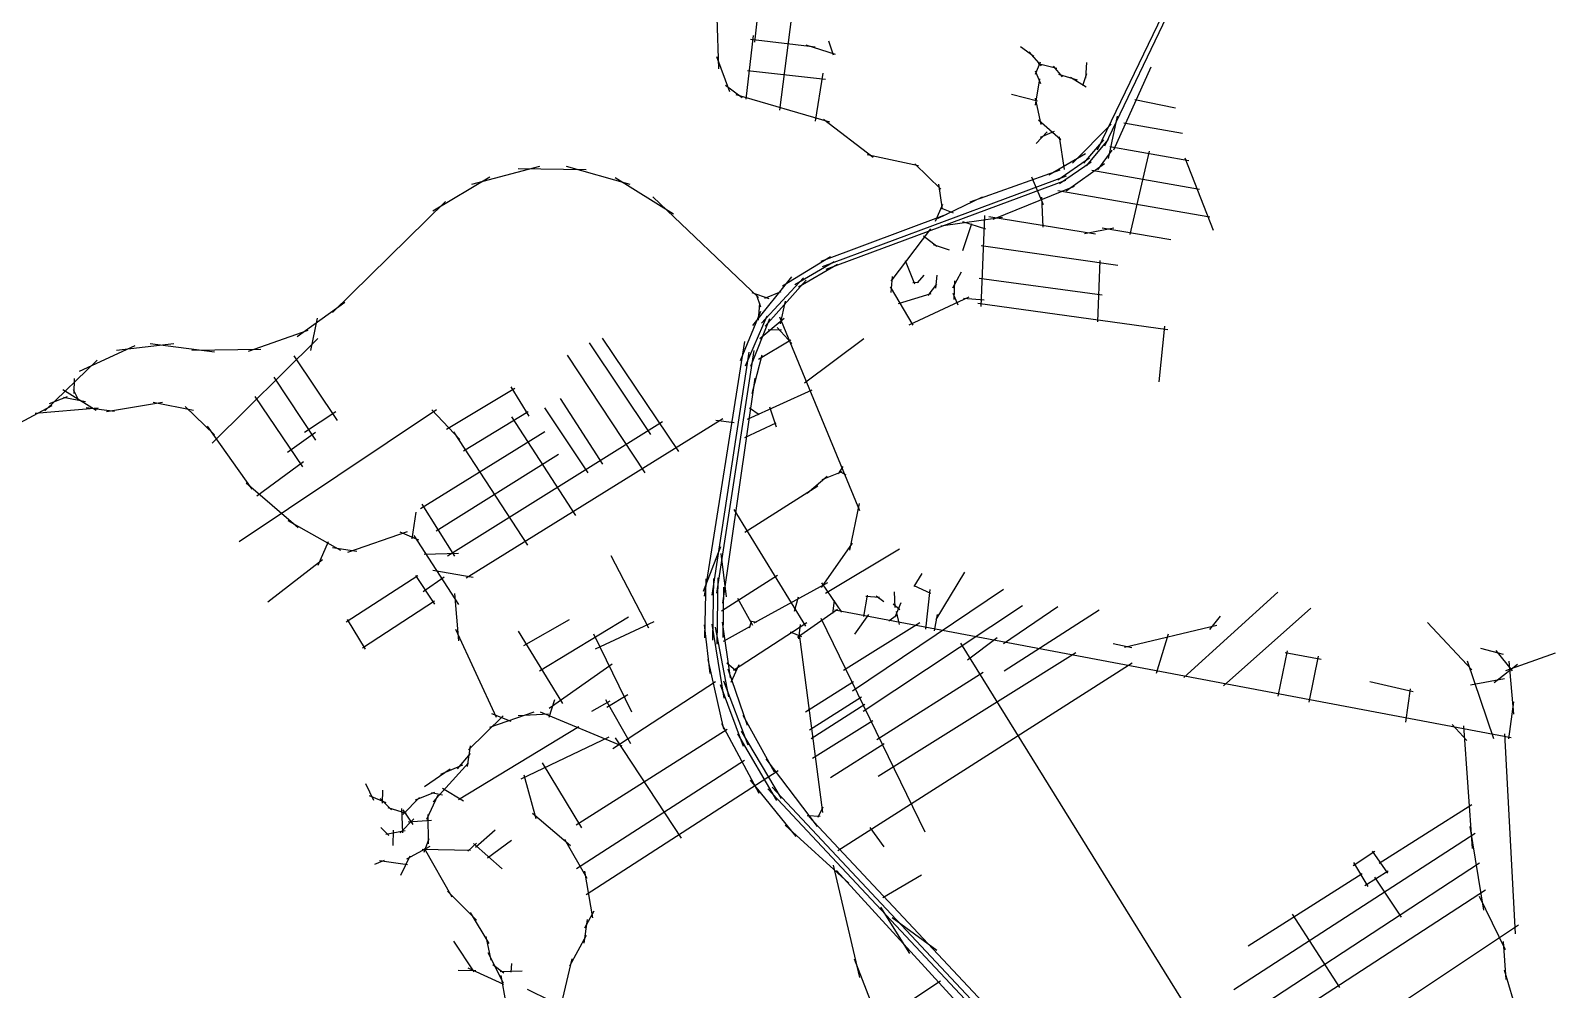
# Model space of a CAD drawing. Header units: inches. Extents: x 723419 to 759401, y 6910722 to 6968430.
# Drawn here: x 729902 to 733370, y 6955603 to 6957785 of the extents above; entities that cross this region are included whole.
import ezdxf

# ---------------------------------------------------------------- set-up
doc = ezdxf.new("R2010")
doc.units = ezdxf.units.IN
doc.header["$MEASUREMENT"] = 0

msp = doc.modelspace()

# ---------------------------------------------------------------- linework, layer by layer
for points in [[(731549.220753, 6957758.22649), (731572.504133, 6957972.01026)], [(731605.8417, 6957603.70952), (731641.295937, 6957882.05174)], [(732328.54253, 6957513.24211), (732486.720753, 6957841.74162)], [(732344.840896, 6957522.3438), (732503.124953, 6957852.85414)], [(731462.599109, 6957814.4227), (731466.898597, 6957697.67507)], [(731529.11238, 6957628.05123), (731546.045747, 6957773.04319)], [(731539.166566, 6957764.57651), (731686.275194, 6957747.11397)], [(731716.764074, 6957761.2551), (731727.612013, 6957729.24045)], [(731461.606919, 6957725.45638), (731491.372604, 6957646.08122)], [(731664.905637, 6957752.25925), (731732.109938, 6957730.82795)], [(732153.16299, 6957748.29437), (732183.32555, 6957726.06933)], [(732172.213028, 6957736.12352), (732200.523501, 6957704.37345)], [(731532.287386, 6957693.66803), (731710.087742, 6957674.08883)], [(731687.333529, 6957578.30947), (731704.796064, 6957687.31802)], [(732186.500557, 6957692.73176), (732198.671414, 6957663.62754)], [(732187.294308, 6957685.32341), (732198.406831, 6957713.3693)], [(732193.115153, 6957709.66513), (732236.242323, 6957698.55261)], [(732227.511055, 6957703.31512), (732248.148597, 6957679.23798)], [(732239.946497, 6957685.05883), (732282.015331, 6957672.3588)], [(732294.715357, 6957659.12961), (732304.240376, 6957686.64633)], [(732302.123705, 6957676.06298), (732304.504959, 6957711.51722)], [(732365.806034, 6957513.47893), (732450.14214, 6957701.6642)], [(731482.442899, 6957660.3026), (731520.476829, 6957631.85983)], [(732187.558892, 6957614.67952), (732197.348495, 6957674.74006)], [(732266.934051, 6957678.70882), (732302.652872, 6957656.21919)], [(731505.593987, 6957639.13589), (731718.914726, 6957576.62795)], [(732132.790033, 6957639.55041), (732192.056818, 6957624.46913)], [(732186.500557, 6957630.81914), (732199.72975, 6957571.02318)], [(732413.100399, 6957627.58072), (732506.035481, 6957608.72912)], [(731705.024073, 6957582.58109), (731818.133674, 6957496.59133)], [(732194.438073, 6957581.34196), (732244.97359, 6957536.62728)], [(732353.56903, 6957493.63514), (732374.074279, 6957589.87752)], [(732188.566711, 6957527.50077), (732213.966762, 6957553.69457)], [(732198.885481, 6957542.18517), (732230.238669, 6957555.28207)], [(732271.347234, 6957482.96612), (732359.189077, 6957571.8663)], [(732387.964932, 6957574.66395), (732521.910513, 6957551.18213)], [(732241.534, 6957542.44813), (732252.646522, 6957468.62923)], [(732297.215801, 6957482.76205), (732342.512558, 6957535.67882)], [(732303.354147, 6957476.83537), (732353.730914, 6957536.73716)], [(732329.425753, 6957467.83821), (732361.837276, 6957512.15601)], [(732356.545599, 6957520.75498), (732536.131895, 6957488.67419)], [(732402.847774, 6957320.33271), (732446.834842, 6957510.17163)], [(730905.961661, 6957434.85761), (731059.949469, 6957476.13269)], [(731119.877714, 6957476.13269), (731264.737378, 6957435.25448)], [(731804.243021, 6957502.54447), (731921.321381, 6957477.409)], [(731913.053135, 6957481.37776), (731972.253774, 6957423.83077)], [(732217.901294, 6957456.24315), (732301.245211, 6957504.92658)], [(732237.949016, 6957444.66197), (732309.915826, 6957494.82707)], [(732241.759023, 6957436.61862), (732314.149168, 6957485.93706)], [(732256.99592, 6957419.88239), (732344.639325, 6957481.72886)], [(732527.088754, 6957495.27941), (732591.033047, 6957330.58533)], [(730817.061483, 6957374.13561), (730946.839867, 6957451.92327)], [(731011.133746, 6957470.57643), (731165.51843, 6957468.59205)], [(731231.796687, 6957450.33576), (731363.956327, 6957367.7856)], [(731703.013363, 6957247.547), (732257.581138, 6957453.92241)], [(731711.74463, 6957241.46157), (732256.258219, 6957443.86822)], [(732038.778019, 6957394.85969), (732243.565929, 6957467.35567)], [(732178.282221, 6957451.96318), (732205.071337, 6957389.12451)], [(732315.5351, 6957466.51529), (732560.275173, 6957423.85114)], [(731964.429954, 6957357.28878), (732067.088493, 6957406.2368)], [(731966.962097, 6957434.74486), (731975.30396, 6957378.36003)], [(732091.300276, 6957355.39007), (732276.17825, 6957430.79647)], [(732237.81359, 6957420.87458), (732583.75699, 6957361.01248)], [(730588.857901, 6957143.1539), (730845.63654, 6957395.96378)], [(731317.098525, 6957405.85922), (731557.340672, 6957177.52334)], [(731959.931256, 6957350.69995), (731976.467748, 6957389.46149)], [(731973.928124, 6957380.68836), (732000.015712, 6957369.88228)], [(732200.771849, 6957405.661), (732203.748418, 6957336.8692)], [(731700.110675, 6957260.18651), (731986.125831, 6957366.8138)], [(731971.820819, 6957340.26293), (732112.367766, 6957360.15963)], [(732021.350918, 6957349.99961), (732073.844356, 6957333.27791)], [(732022.005763, 6957283.94625), (732042.841742, 6957345.79273)], [(732063.697565, 6957156.48298), (732072.448676, 6957363.65832)], [(732081.047652, 6957361.34321), (732323.803346, 6957322.31709)], [(731859.00226, 6957214.53268), (731949.215991, 6957333.55275)], [(731932.705958, 6957317.25438), (731963.142468, 6957294.1195)], [(732298.667879, 6957322.97855), (732365.475304, 6957335.87701)], [(732339.016918, 6957335.54628), (732495.452126, 6957309.08789)], [(731611.739665, 6957204.09473), (731721.541968, 6957270.50528)], [(731954.887451, 6957298.14118), (731991.082524, 6957285.86449)], [(732064.18043, 6957295.8587), (732374.405009, 6957250.87944)], [(731640.042403, 6957207.06567), (731729.207165, 6957259.45327)], [(731648.509087, 6957201.77399), (731736.880097, 6957253.10326)], [(731890.96399, 6957261.09944), (731911.919032, 6957208.606)], [(731999.522749, 6957199.59427), (732019.366539, 6957235.70997)], [(732329.095023, 6957121.89481), (732334.71743, 6957261.4628)], [(731544.535364, 6957113.87163), (731633.435542, 6957224.2031)], [(731564.636002, 6957119.22382), (731660.150777, 6957222.14695)], [(731572.308934, 6957112.34464), (731665.971622, 6957216.59068)], [(731857.097256, 6957201.40932), (731908.744026, 6957114.62581)], [(731859.00226, 6957188.92096), (731862.177266, 6957225.11603)], [(731908.532359, 6957211.56934), (731921.232384, 6957211.781)], [(731918.692379, 6957210.511), (731933.93241, 6957228.29104)], [(731943.245762, 6957182.14761), (731963.354135, 6957207.336)], [(731960.602463, 6957198.44598), (731963.777469, 6957228.29104)], [(732002.724214, 6957172.41093), (732004.205883, 6957214.95601)], [(732059.219483, 6957221.44449), (732339.016918, 6957183.07983)], [(730508.292115, 6957088.78191), (730616.639207, 6957166.96645)], [(731542.259552, 6957188.70631), (731581.15338, 6957175.21254)], [(731551.943321, 6957184.79047), (731562.103342, 6957156.05666)], [(731557.605416, 6957125.99994), (731560.515838, 6957164.3646)], [(731572.157528, 6957175.7417), (731608.934685, 6957190.5584)], [(731607.364091, 6957117.14243), (731618.741197, 6957169.00087)], [(731876.147294, 6957163.52091), (731950.442443, 6957186.59262)], [(731900.386483, 6957115.47314), (732036.432198, 6957178.55985)], [(731999.125873, 6957187.29112), (732010.635271, 6957160.70044)], [(732023.335297, 6957175.78172), (732070.563516, 6957172.20984)], [(732056.090779, 6957164.08976), (732488.023934, 6957104.55839)], [(730539.210108, 6957056.61029), (730554.42368, 6957130.03231)], [(731516.754059, 6957034.23189), (731563.056234, 6957146.41545)], [(731527.858846, 6957022.12155), (731577.071444, 6957135.89261)], [(731539.765119, 6957020.79863), (731583.421457, 6957129.54259)], [(731560.797332, 6957083.80486), (731615.566191, 6957130.10704)], [(731605.24742, 6957133.54663), (731787.545702, 6956693.0145)], [(730397.563769, 6957055.44435), (730533.692166, 6957102.67257)], [(731579.582786, 6957104.17782), (731610.00993, 6957103.38407)], [(731599.955743, 6957108.94033), (731633.29331, 6957072.69234)], [(732468.580328, 6956985.82705), (732481.809521, 6957112.16584)], [(730013.388, 6957009.80363), (730140.388254, 6957068.14437)], [(730097.525669, 6957057.42873), (730227.700929, 6957072.51001)], [(730174.122697, 6957072.90688), (730320.569865, 6957053.45997)], [(730268.976012, 6957057.8256), (730426.138826, 6957059.41311)], [(730314.975284, 6956845.60466), (730555.08514, 6957084.39159)], [(731172.441973, 6957074.18306), (731312.009961, 6956865.82327)], [(731202.207658, 6957084.76642), (731375.510088, 6956826.79715)], [(731434.997645, 6956497.65581), (731526.543661, 6957077.35906)], [(731557.357741, 6957036.97352), (731630.912055, 6957081.15903)], [(731662.132951, 6956982.99841), (731797.070721, 6957084.06945)], [(729934.806593, 6956919.31595), (730053.472456, 6957034.40993)], [(730500.845448, 6957044.70401), (730599.402937, 6956897.85997)], [(731122.17104, 6957046.40176), (731298.780768, 6956778.5106)], [(731452.320153, 6956499.94324), (731536.457821, 6957053.1881)], [(731463.035799, 6956504.70575), (731547.570343, 6957056.36311)], [(731543.375054, 6956958.83376), (731565.600098, 6957046.6756)], [(730001.191566, 6956959.13902), (730002.275478, 6956993.13485)], [(730455.204732, 6956995.756), (730549.793462, 6956852.88071)], [(731476.69992, 6956482.31822), (731550.254234, 6956994.02341)], [(729975.804414, 6956967.69566), (730051.4625, 6956920.77436)], [(729999.207187, 6956967.73799), (730010.152691, 6956944.93087)], [(730847.654919, 6956877.53111), (731003.23023, 6956971.1938)], [(730994.234379, 6956973.83963), (731034.980294, 6956907.1645)], [(731532.527115, 6956900.88989), (731679.371159, 6956967.30044)], [(729856.622062, 6956881.21587), (729951.475377, 6956931.6191)], [(729912.480676, 6956914.07333), (730055.88513, 6956925.97961)], [(729945.125364, 6956936.38161), (729985.977994, 6956952.19369)], [(729976.717559, 6956950.87077), (730026.988493, 6956940.61815)], [(730028.897576, 6956927.03794), (730092.803729, 6956918.45925)], [(730074.944318, 6956917.79779), (730201.944572, 6956938.9645)], [(730181.108593, 6956938.9645), (730272.390025, 6956920.77436)], [(730253.538425, 6956929.0426), (730320.34585, 6956865.21175)], [(730376.491033, 6956622.03129), (730825.622139, 6956922.33398)], [(730412.209854, 6956952.09966), (730520.689238, 6956792.02642)], [(730814.317353, 6956921.55786), (730878.045022, 6956854.03606)], [(731070.577186, 6956926.67756), (731169.134675, 6956778.5106)], [(731106.296008, 6956947.84427), (731202.869118, 6956798.35439)], [(731537.289625, 6956926.02536), (731559.250085, 6956911.47324)], [(731582.473272, 6956928.38773), (731597.501636, 6956883.30264)], [(730525.319455, 6956870.74012), (730596.095638, 6956918.36522)], [(730850.096146, 6956589.79616), (731339.129807, 6956895.58896)], [(730886.813331, 6956828.84768), (731033.921958, 6956917.74786)], [(730892.634176, 6956539.39293), (731476.735358, 6956901.97568)], [(730995.821882, 6956905.577), (731141.343007, 6956681.20988)], [(731460.341361, 6956897.90766), (731502.463112, 6956893.25099)], [(731526.381493, 6956858.53759), (731597.92497, 6956892.19265)], [(730303.809359, 6956884.39408), (730405.343416, 6956741.51879)], [(730486.293335, 6956825.76087), (730549.793462, 6956870.74012)], [(730788.917302, 6956697.08491), (731071.492867, 6956872.7686)], [(730863.863327, 6956871.60443), (731032.466747, 6956614.08496)], [(730824.371539, 6956646.81398), (731102.713763, 6956820.91016)], [(730416.840072, 6956725.88046), (730522.673617, 6956803.9327)], [(731739.351549, 6956776.56689), (731750.14657, 6956793.18276)], [(730392.444953, 6956755.74017), (730510.515502, 6956654.53685)], [(731526.202789, 6956643.55177), (731692.043954, 6956748.85614)], [(731667.913906, 6956731.92278), (731713.951498, 6956771.08119)], [(731702.203975, 6956763.67284), (731747.712399, 6956781.24121)], [(731744.008225, 6956781.11774), (731755.861582, 6956774.13272)], [(730769.879345, 6956628.38163), (730779.13978, 6956688.97133)], [(730792.284572, 6956707.27139), (730866.368054, 6956588.60553)], [(731501.107212, 6956695.02534), (731664.689511, 6956430.07669)], [(731765.320657, 6956602.26223), (731787.016534, 6956708.62495)], [(730487.033684, 6956670.08115), (730606.757882, 6956602.28153)], [(730623.687942, 6956598.13088), (730759.154879, 6956644.69763)], [(730742.098039, 6956644.52125), (730784.166874, 6956626.00038)], [(730556.486948, 6956568.54709), (730579.968766, 6956622.12532)], [(730588.567741, 6956608.89613), (730643.799622, 6956599.96643)], [(730773.971575, 6956636.23095), (730875.042611, 6956479.06814)], [(731432.273864, 6956509.23507), (731471.961444, 6956611.09986)], [(731700.77807, 6956517.43091), (731771.445774, 6956618.41728)], [(730441.392968, 6956484.87245), (730565.747383, 6956581.11483)], [(730796.91479, 6956593.36804), (730875.099321, 6956596.14617)], [(731221.647471, 6956590.72253), (731307.372642, 6956426.15136)], [(731471.961444, 6956594.69566), (731484.132301, 6956496.27046)], [(731709.599296, 6956504.97695), (731877.940778, 6956605.51882)], [(730619.983767, 6956439.38056), (730782.967427, 6956545.2141)], [(730777.67575, 6956544.68493), (730821.067503, 6956479.5973)], [(730794.609117, 6956508.70153), (730842.76338, 6956542.0391)], [(730816.834161, 6956556.85579), (730908.909345, 6956540.98076)], [(731463.432675, 6956388.81802), (731465.81393, 6956539.63082)], [(731473.127469, 6956464.95864), (731600.458453, 6956545.65672)], [(731911.206705, 6956519.64273), (731929.410075, 6956549.27613)], [(731961.316004, 6956444.61602), (732026.932802, 6956552.30166)], [(731435.526813, 6956402.93479), (731438.701819, 6956537.60798)], [(731453.907656, 6956397.94617), (731456.288911, 6956538.04332)], [(731476.964504, 6956404.0014), (731478.816591, 6956518.83079)], [(731547.742764, 6956437.63242), (731714.959765, 6956528.86094)], [(731700.989737, 6956528.64927), (731745.86316, 6956461.33914)], [(731771.609375, 6956282.42612), (732114.510061, 6956513.67241)], [(731865.826163, 6956508.10247), (731867.479812, 6956472.05292)], [(731910.571704, 6956522.60607), (731948.883447, 6956504.82604)], [(731937.951724, 6956423.30334), (731947.714868, 6956513.2839)], [(732524.329297, 6956312.67996), (732738.642225, 6956507.1491)], [(730657.025508, 6956380.11377), (730821.067503, 6956487.00565)], [(730866.04676, 6956503.93902), (730875.042611, 6956396.51797)], [(731509.83848, 6956493.07068), (731543.903652, 6956431.88566)], [(731639.501127, 6956463.52009), (731648.707966, 6956496.47587)], [(731726.389788, 6956458.55077), (731730.62313, 6956488.43252)], [(731795.882739, 6956236.77658), (732158.031901, 6956476.88644)], [(731796.694809, 6956451.48593), (731805.584827, 6956500.38103)], [(731801.77482, 6956497.62936), (731832.889882, 6956495.93602)], [(731824.846532, 6956499.11103), (731842.203234, 6956486.19933)], [(731863.841784, 6956480.65189), (731878.724626, 6956467.4227)], [(731868.019172, 6956450.65933), (731881.565866, 6956483.6794)], [(732114.827561, 6956390.13821), (732237.859057, 6956474.14358)], [(732615.147708, 6956294.22523), (732813.387167, 6956470.76882)], [(730622.100438, 6956445.2014), (730662.846353, 6956377.46793)], [(731023.738742, 6956385.93462), (731127.455616, 6956445.2014)], [(731059.62606, 6956328.28323), (731262.032715, 6956451.31473)], [(731186.626314, 6956378.55417), (731320.241165, 6956440.73137)], [(731474.847833, 6956439.19105), (731492.839536, 6956312.45538)], [(731500.981976, 6956329.97625), (731667.229516, 6956438.12004)], [(731536.715588, 6956426.07089), (731541.26643, 6956440.14675)], [(731537.456423, 6956441.73425), (731552.696453, 6956438.87675)], [(731646.274474, 6956404.67664), (731737.291323, 6956468.38843)], [(731699.309629, 6956447.78221), (731935.450727, 6955962.27082)], [(731730.94131, 6956467.11843), (733269.073407, 6956176.76653)], [(731750.442666, 6956330.05121), (731924.00968, 6956438.00143)], [(731776.798103, 6956411.90418), (731808.548166, 6956456.14261)], [(731854.049144, 6956441.55764), (731870.982511, 6956454.681)], [(731870.559177, 6956463.14769), (731877.626603, 6956433.88669)], [(731957.84843, 6956419.49333), (731964.755594, 6956456.25771)], [(732115.997022, 6956328.16473), (732331.844537, 6956467.13079)], [(732583.860666, 6956421.8208), (732608.003943, 6956452.57868)], [(733078.698635, 6956438.04861), (733179.76967, 6956330.62756)], [(730868.097285, 6956423.09211), (730961.032366, 6956222.42179)], [(731010.678046, 6956418.24175), (731111.881373, 6956254.19975)], [(731181.996097, 6956412.28861), (731268.647312, 6956235.01742)], [(731434.203893, 6956432.83277), (731447.102357, 6956322.10442)], [(731451.526401, 6956434.45874), (731478.910831, 6956266.1834)], [(731458.670166, 6956427.71185), (731489.626477, 6956269.35841)], [(731477.96318, 6956395.85763), (731539.61122, 6956429.45978)], [(731629.764441, 6956417.16499), (731655.587826, 6956405.94664)], [(731649.44948, 6956400.65496), (731653.259488, 6956433.46336)], [(731650.099236, 6956411.77455), (731703.203422, 6956005.91393)], [(732032.98721, 6956352.97497), (732100.191512, 6956404.30424)], [(732389.722257, 6956382.13322), (732599.404968, 6956432.40416)], [(732462.813549, 6956322.60185), (732489.602665, 6956412.22964)], [(731829.947912, 6956088.94035), (732279.079018, 6956369.72997)], [(732016.479535, 6956391.22741), (732706.77817, 6955279.15388)], [(732363.92533, 6956390.07074), (732406.589478, 6956381.47176)], [(732739.281636, 6956270.34654), (732760.117616, 6956373.86498)], [(732755.156668, 6956369.89622), (732836.846936, 6956354.35192)], [(733198.958683, 6956379.80818), (733250.81712, 6956366.04982)], [(733233.883753, 6956374.5165), (733271.454661, 6956328.47891)], [(733256.637965, 6956329.00808), (733369.879858, 6956369.22483)], [(731081.454229, 6956242.95494), (731224.990974, 6956344.15826)], [(731442.141409, 6956354.18522), (731478.190961, 6956195.76563)], [(731485.529745, 6956346.72656), (731505.426452, 6956329.58153)], [(731488.077026, 6956332.56375), (731531.997947, 6956204.76975)], [(731495.054764, 6956302.27647), (731513.681468, 6956342.91655)], [(731738.005019, 6955919.27595), (732407.402191, 6956346.57888)], [(732809.39636, 6956257.11735), (732831.224529, 6956361.62797)], [(733169.186316, 6956350.73594), (733228.856659, 6956174.64985)], [(733230.047287, 6956301.62365), (733283.625519, 6956343.29561)], [(733264.046313, 6956350.17479), (733274.1005, 6956229.52455)], [(731226.115456, 6956151.38687), (731460.00759, 6956303.78718)], [(731470.179564, 6956297.13971), (731522.567168, 6956157.04256)], [(731477.720204, 6956305.47411), (731533.282815, 6956159.82069)], [(731664.069111, 6956235.14695), (731773.305596, 6956303.94074)], [(731826.309883, 6956171.95354), (732068.073388, 6956325.08145)], [(732947.310698, 6956304.08098), (733046.529647, 6956280.9299)], [(733176.733639, 6956296.19968), (733253.529105, 6956310.88409)], [(731081.454229, 6956222.44969), (731094.021962, 6956262.79873)], [(731209.777402, 6956262.79873), (731266.662933, 6956162.91832)], [(731212.489387, 6956245.40234), (731260.048336, 6956274.04354)], [(731673.682325, 6956194.22465), (731791.686728, 6956269.36647)], [(733029.360427, 6956211.16243), (733040.24578, 6956287.21376)], [(730946.810984, 6956200.26289), (731047.022122, 6956234.98952)], [(730950.449012, 6956231.02077), (730994.105349, 6956213.82281)], [(731010.64184, 6956226.72128), (731079.764375, 6956230.35931)], [(731061.243504, 6956234.65879), (731246.782938, 6956157.92947)], [(731178.688798, 6956236.34034), (731220.360757, 6956260.15289)], [(731521.943761, 6956227.25938), (731593.381404, 6956098.40703)], [(731677.420404, 6956174.18881), (731799.552315, 6956252.29397)], [(733263.517145, 6956173.43277), (733275.158835, 6956257.57044)], [(730875.042611, 6956035.47676), (731148.556179, 6956201.83386)], [(730898.193699, 6956148.58636), (730977.238128, 6956226.05982)], [(731142.506955, 6955977.81986), (731486.465976, 6956195.83696)], [(731473.560743, 6956208.66409), (731557.896849, 6956049.58304)], [(731680.595411, 6956129.52706), (731817.332351, 6956215.04056)], [(733135.193972, 6956206.39992), (733168.002371, 6956169.88734)], [(733160.594023, 6956203.22491), (733180.702397, 6955924.35352)], [(730895.54786, 6956110.88316), (730902.493187, 6956157.84679)], [(731017.623372, 6956082.59507), (731217.648772, 6956177.84526)], [(731231.671717, 6956175.464), (731381.690767, 6955947.6573)], [(731509.867143, 6956184.82386), (731598.370445, 6956033.21731)], [(731517.804659, 6956190.777), (731608.689216, 6956037.97982)], [(731721.30742, 6956085.74527), (731843.367403, 6956162.54712)], [(733253.992126, 6956184.96862), (733277.804674, 6955730.14897)], [(730873.388962, 6956105.59148), (730902.493187, 6956140.31811)], [(731143.565291, 6955878.33633), (731525.359804, 6956124.92849)], [(731573.802198, 6956127.77584), (731691.012849, 6955974.05262)], [(730797.982561, 6956064.91171), (730856.521741, 6956105.59148)], [(730817.826351, 6956029.85435), (730898.193699, 6956118.82067)], [(730835.355032, 6956093.02375), (730884.964506, 6956114.52118)], [(731023.871034, 6956091.70083), (731051.321609, 6955992.15115)], [(731065.248467, 6956118.57847), (731155.206981, 6955971.46985)], [(731165.525751, 6955819.33412), (731602.158312, 6956101.19274)], [(730663.706251, 6956072.18777), (730682.227121, 6956033.82311)], [(730702.73237, 6956027.20851), (730703.0631, 6956056.97419)], [(730838.99306, 6956061.60441), (730886.287425, 6956032.16946)], [(731538.383789, 6956079.34873), (731642.563685, 6955951.02555)], [(731578.923531, 6956059.80799), (733068.993699, 6954468.66679)], [(731588.44855, 6956063.37987), (733079.577053, 6954472.30481)], [(730672.305226, 6956044.73719), (730710.008427, 6956028.53143)], [(730697.440693, 6956038.12259), (730722.90689, 6956012.32567)], [(730748.703817, 6956001.08085), (730786.737747, 6956040.4377)], [(730777.808041, 6956035.14603), (730821.133649, 6956052.34398)], [(730802.943508, 6955990.4975), (730829.071165, 6956046.39084)], [(730813.857593, 6956051.35179), (730838.66233, 6956046.39084)], [(731693.440957, 6955995.36981), (731704.87098, 6956019.18236)], [(732968.552373, 6955890.88037), (733179.954879, 6956024.49522)], [(730714.969374, 6956017.28661), (730756.641332, 6956004.38815)], [(730742.75068, 6955959.73962), (730773.839283, 6955991.48969)], [(730745.396518, 6956014.97151), (730747.711627, 6955959.73962)], [(730749.034546, 6956011.66421), (730771.524175, 6955978.92195)], [(730760.94082, 6955984.87509), (730813.857593, 6955988.18239)], [(730805.920077, 6956001.08085), (730806.250807, 6955934.60416)], [(731043.714823, 6956004.71888), (731129.704579, 6955930.6354)], [(731668.517157, 6955999.17982), (731697.568465, 6955997.27481)], [(731671.698227, 6955996.80683), (733084.840637, 6954489.20798)], [(730698.763613, 6955971.6459), (730716.953753, 6955953.78649)], [(730710.008427, 6955956.76306), (730754.326224, 6955965.36203)], [(730726.875648, 6955930.6354), (730727.537108, 6955966.02349)], [(730914.068731, 6955927.3281), (730959.047987, 6955966.68495)], [(731617.758948, 6955977.15321), (731762.949343, 6955845.52274)], [(731810.434852, 6955971.86199), (731842.846375, 6955927.54419)], [(732638.55015, 6955603.57536), (733187.032497, 6955958.7792)], [(733175.410719, 6955974.09529), (733206.102447, 6955784.12407)], [(730757.964252, 6955900.53899), (730810.550294, 6955929.31248)], [(730793.021614, 6955922.69788), (730902.823916, 6955920.38277)], [(730796.990371, 6955916.08329), (730808.235186, 6955946.51043)], [(730796.990371, 6955924.68226), (730859.829039, 6955813.88777)], [(730896.54005, 6955918.3984), (730916.383839, 6955936.58854)], [(730909.107783, 6955935.59635), (730974.261559, 6955878.04936)], [(730941.188577, 6955902.85409), (730996.089728, 6955942.8724)], [(731116.475385, 6955945.51824), (731167.407779, 6955856.88265)], [(732910.145485, 6955885.48947), (732958.828916, 6955918.03328)], [(732952.743487, 6955918.29787), (732987.933141, 6955867.76235)], [(730684.87296, 6955888.30198), (730707.031858, 6955897.89315)], [(730695.456314, 6955896.57023), (730759.287171, 6955887.64052)], [(730744.404329, 6955863.49724), (730765.240308, 6955907.48431)], [(731727.561251, 6955885.87178), (731787.027206, 6955630.76737)], [(732308.551584, 6955308.88879), (733196.812178, 6955891.33038)], [(732910.410069, 6955892.10407), (732943.218468, 6955837.59979)], [(731161.785372, 6955872.75768), (731180.306242, 6955766.26267)], [(731734.506577, 6955873.9655), (732233.247158, 6955328.59202)], [(731839.997596, 6955812.58576), (731928.104023, 6955863.91503)], [(732671.093965, 6955702.79431), (732929.923129, 6955867.06782)], [(732936.603871, 6955840.24563), (732989.520644, 6955873.5832)], [(732958.43204, 6955859.16337), (733018.757161, 6955768.27882)], [(730850.237874, 6955826.78623), (730916.05311, 6955760.971)], [(732724.672198, 6955513.88143), (733210.335789, 6955830.16167)], [(733196.577428, 6955815.34497), (733255.596166, 6955694.21517)], [(730901.831727, 6955778.16895), (730944.165145, 6955708.38496)], [(731162.446832, 6955743.77305), (731183.94427, 6955782.13771)], [(731834.705919, 6955790.88989), (731900.851885, 6955685.05634)], [(731160.793182, 6955709.04641), (731168.399968, 6955762.62465)], [(731861.693473, 6955767.34192), (731963.293676, 6955692.99386)], [(732431.053912, 6955180.03645), (733285.74219, 6955750.78651)], [(732770.70979, 6955774.62883), (732878.660006, 6955607.941)], [(730864.128527, 6955713.67663), (730910.099973, 6955643.56191)], [(730937.219819, 6955723.92926), (730948.464633, 6955670.02029)], [(731128.381659, 6955657.45256), (731166.08486, 6955726.90583)], [(733251.230532, 6955712.86833), (733257.183669, 6955626.34941)], [(730941.850036, 6955687.87971), (730976.907398, 6955618.42644)], [(731112.506627, 6955582.70762), (731133.673336, 6955672.99686)], [(731774.724056, 6955673.23308), (731906.089944, 6955333.90428)], [(730874.381151, 6955647.53067), (730915.06092, 6955646.53848)], [(730896.54005, 6955652.49161), (730977.899587, 6955615.44987)], [(730953.42558, 6955660.42913), (730978.230317, 6955641.57753)], [(730969.962072, 6955644.5541), (731019.902276, 6955646.20775)], [(730995.097539, 6955642.56972), (730996.420458, 6955662.74424)], [(733253.214911, 6955647.7807), (733282.980596, 6955547.768)], [(730971.615721, 6955635.62439), (730990.467321, 6955528.79866)], [(731031.14709, 6955604.20506), (731083.402403, 6955578.40813)], [(731456.826545, 6955282.31043), (731971.57445, 6955623.22673)]]:
    msp.add_lwpolyline(points)

doc.saveas('drawing.dxf')
